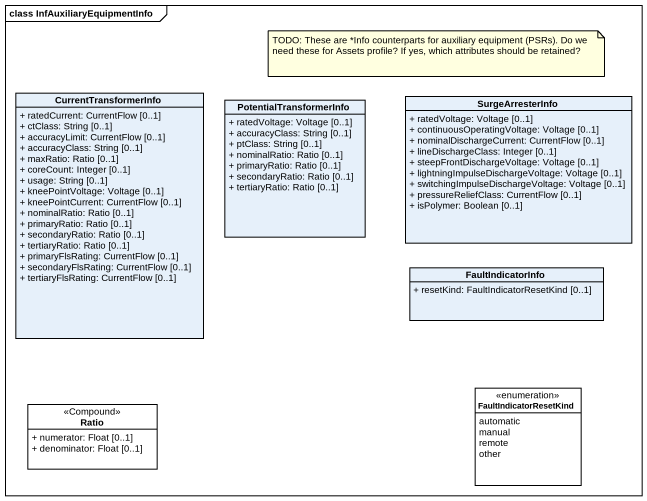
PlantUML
@startuml
mainframe class InfAuxiliaryEquipmentInfo
hide circle
hide empty members
skinparam classAttributeIconSize 0
class CurrentTransformerInfo {
  + ratedCurrent: CurrentFlow [0..1]
  + ctClass: String [0..1]
  + accuracyLimit: CurrentFlow [0..1]
  + accuracyClass: String [0..1]
  + maxRatio: Ratio [0..1]
  + coreCount: Integer [0..1]
  + usage: String [0..1]
  + kneePointVoltage: Voltage [0..1]
  + kneePointCurrent: CurrentFlow [0..1]
  + nominalRatio: Ratio [0..1]
  + primaryRatio: Ratio [0..1]
  + secondaryRatio: Ratio [0..1]
  + tertiaryRatio: Ratio [0..1]
  + primaryFlsRating: CurrentFlow [0..1]
  + secondaryFlsRating: CurrentFlow [0..1]
  + tertiaryFlsRating: CurrentFlow [0..1]
}
class SurgeArresterInfo {
  + ratedVoltage: Voltage [0..1]
  + continuousOperatingVoltage: Voltage [0..1]
  + nominalDischargeCurrent: CurrentFlow [0..1]
  + lineDischargeClass: Integer [0..1]
  + steepFrontDischargeVoltage: Voltage [0..1]
  + lightningImpulseDischargeVoltage: Voltage [0..1]
  + switchingImpulseDischargeVoltage: Voltage [0..1]
  + pressureReliefClass: CurrentFlow [0..1]
  + isPolymer: Boolean [0..1]
}
class PotentialTransformerInfo {
  + ratedVoltage: Voltage [0..1]
  + accuracyClass: String [0..1]
  + ptClass: String [0..1]
  + nominalRatio: Ratio [0..1]
  + primaryRatio: Ratio [0..1]
  + secondaryRatio: Ratio [0..1]
  + tertiaryRatio: Ratio [0..1]
}
class FaultIndicatorInfo {
  + resetKind: FaultIndicatorResetKind [0..1]
}
class Ratio <<Compound>> #FFFFFF {
  + numerator: Float [0..1]
  + denominator: Float [0..1]
}
enum FaultIndicatorResetKind #FFFFFF {
  automatic
  manual
  remote
  other
}
note as N1
  TODO: These are *Info counterparts for auxiliary equipment (PSRs). Do we need these for Assets profile? If yes, which attributes should be retained?
end note
@enduml
